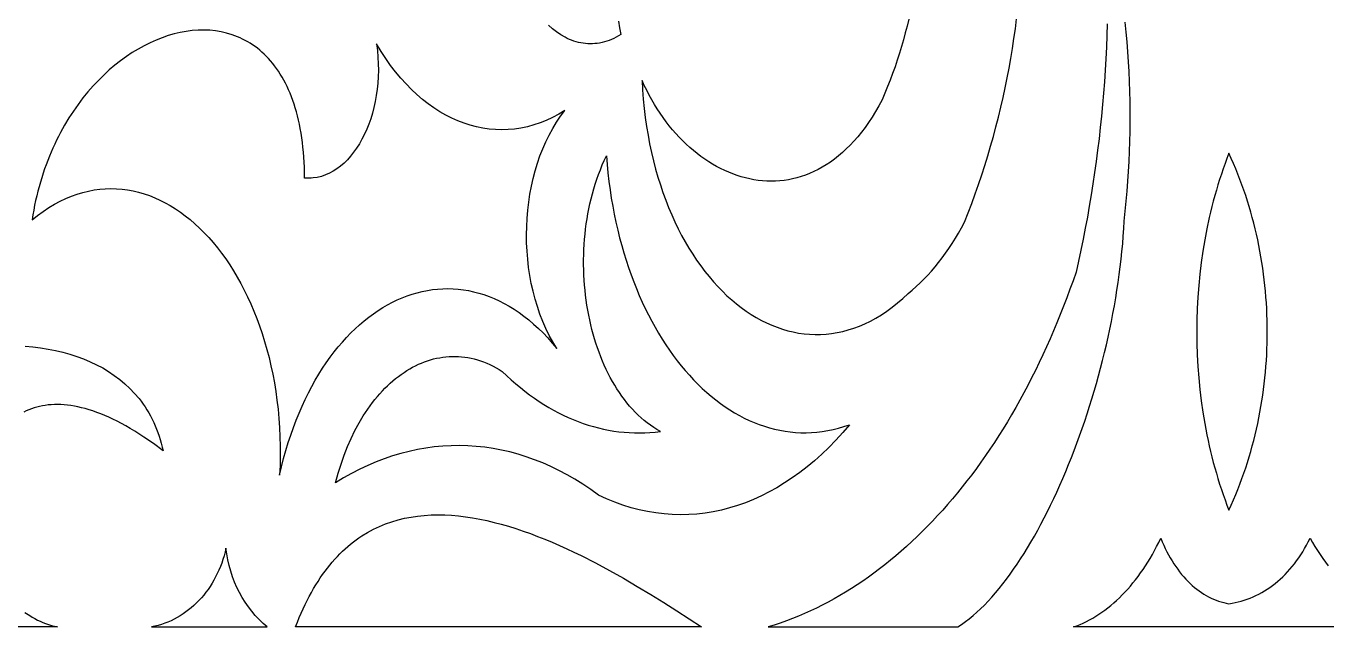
# Model space of a CAD drawing. Extents: x -1145 to -490, y -328 to 327.
# Drawn here: x -1002.2 to -931.7, y -283 to -250.4 of the extents above; entities that cross this region are included whole.
import ezdxf

# ---------------------------------------------------------------- set-up
doc = ezdxf.new("R2010")
doc.units = 0
doc.layers.add('LAYER_1', color=18, linetype='CONTINUOUS')

msp = doc.modelspace()

# ---------------------------------------------------------------- linework, layer by layer
at = {"layer": 'LAYER_1'}
for points in [[(-970.097, -250.172), (-970.036, -250.533), (-969.963, -250.89), (-970.09, -250.969), (-970.217, -251.041), (-970.345, -251.106), (-970.473, -251.164), (-970.601, -251.216), (-970.73, -251.262), (-970.859, -251.301), (-970.988, -251.333), (-971.117, -251.36), (-971.246, -251.38), (-971.375, -251.394), (-971.504, -251.401), (-971.632, -251.403), (-971.759, -251.399), (-971.887, -251.389), (-972.013, -251.373), (-972.139, -251.352), (-972.264, -251.325), (-972.389, -251.292), (-972.512, -251.254), (-972.634, -251.211), (-972.755, -251.162), (-972.875, -251.108), (-972.993, -251.048), (-973.226, -250.914), (-973.452, -250.761), (-973.672, -250.588), (-973.884, -250.396)], [(-954.347, -250.072), (-954.438, -250.444), (-954.534, -250.815), (-954.635, -251.184), (-954.741, -251.552), (-954.853, -251.918), (-954.97, -252.283), (-955.093, -252.646), (-955.221, -253.007), (-955.354, -253.367), (-955.493, -253.724), (-955.638, -254.08), (-955.788, -254.434), (-955.966, -254.761), (-956.148, -255.074), (-956.334, -255.374), (-956.524, -255.66), (-956.717, -255.933), (-956.914, -256.192), (-957.115, -256.439), (-957.319, -256.673), (-957.525, -256.894), (-957.735, -257.102), (-957.947, -257.298), (-958.162, -257.482), (-958.379, -257.653), (-958.599, -257.813), (-958.82, -257.96), (-959.044, -258.096), (-959.269, -258.22), (-959.496, -258.332), (-959.724, -258.433), (-959.953, -258.523), (-960.184, -258.602), (-960.415, -258.67), (-960.648, -258.726), (-960.88, -258.773), (-961.114, -258.808), (-961.347, -258.833), (-961.581, -258.848), (-961.814, -258.853), (-962.048, -258.847), (-962.281, -258.832), (-962.513, -258.807), (-962.745, -258.772), (-962.976, -258.728), (-963.206, -258.674), (-963.434, -258.612), (-963.662, -258.54), (-963.888, -258.459), (-964.112, -258.369), (-964.334, -258.271), (-964.554, -258.164), (-964.772, -258.049), (-964.988, -257.925), (-965.202, -257.793), (-965.412, -257.654), (-965.62, -257.506), (-965.825, -257.351), (-966.027, -257.188), (-966.225, -257.017), (-966.42, -256.839), (-966.611, -256.654), (-966.799, -256.462), (-966.982, -256.263), (-967.162, -256.058), (-967.337, -255.845), (-967.508, -255.626), (-967.674, -255.401), (-967.835, -255.17), (-967.992, -254.932), (-968.143, -254.688), (-968.289, -254.439), (-968.43, -254.184), (-968.565, -253.923), (-968.694, -253.657), (-968.818, -253.385), (-968.789, -253.899), (-968.75, -254.406), (-968.7, -254.906), (-968.641, -255.398), (-968.571, -255.883), (-968.492, -256.36), (-968.403, -256.83), (-968.304, -257.291), (-968.197, -257.744), (-968.081, -258.189), (-967.956, -258.625), (-967.823, -259.053), (-967.681, -259.471), (-967.531, -259.881), (-967.374, -260.281), (-967.208, -260.672), (-967.036, -261.053), (-966.856, -261.424), (-966.669, -261.786), (-966.475, -262.137), (-966.275, -262.478), (-966.068, -262.809), (-965.855, -263.129), (-965.636, -263.438), (-965.412, -263.736), (-965.182, -264.023), (-964.946, -264.298), (-964.705, -264.562), (-964.46, -264.815), (-964.209, -265.055), (-963.954, -265.284), (-963.695, -265.5), (-963.432, -265.704), (-963.165, -265.895), (-962.894, -266.074), (-962.62, -266.24), (-962.342, -266.392), (-962.061, -266.532), (-961.778, -266.658), (-961.492, -266.77), (-961.203, -266.869), (-960.913, -266.953), (-960.62, -267.024), (-960.325, -267.08), (-960.029, -267.122), (-959.732, -267.149), (-959.433, -267.161), (-959.133, -267.158), (-958.833, -267.141), (-958.532, -267.107), (-958.23, -267.059), (-957.929, -266.994), (-957.628, -266.914), (-957.326, -266.818), (-957.026, -266.705), (-956.726, -266.576), (-956.427, -266.431), (-956.129, -266.269), (-955.833, -266.09), (-955.538, -265.894), (-955.244, -265.68), (-954.953, -265.449), (-954.664, -265.201), (-954.377, -264.935), (-954.158, -264.754), (-953.943, -264.564), (-953.731, -264.365), (-953.523, -264.159), (-953.318, -263.944), (-953.117, -263.721), (-952.919, -263.49), (-952.726, -263.252), (-952.537, -263.005), (-952.351, -262.751), (-952.17, -262.49), (-951.994, -262.221), (-951.821, -261.945), (-951.653, -261.662), (-951.49, -261.372), (-951.331, -261.075), (-951.129, -260.566), (-950.934, -260.055), (-950.746, -259.543), (-950.564, -259.028), (-950.39, -258.511), (-950.222, -257.992), (-950.061, -257.471), (-949.906, -256.949), (-949.759, -256.425), (-949.618, -255.9), (-949.483, -255.373), (-949.356, -254.845), (-949.234, -254.316), (-949.119, -253.786), (-949.011, -253.255), (-948.909, -252.723), (-948.814, -252.19), (-948.724, -251.656), (-948.642, -251.122), (-948.565, -250.588), (-948.495, -250.053)], [(-943.586, -250.324), (-943.605, -250.954), (-943.63, -251.581), (-943.66, -252.208), (-943.696, -252.833), (-943.737, -253.456), (-943.784, -254.078), (-943.837, -254.699), (-943.895, -255.317), (-943.958, -255.934), (-944.027, -256.549), (-944.102, -257.162), (-944.181, -257.774), (-944.266, -258.383), (-944.357, -258.991), (-944.453, -259.596), (-944.554, -260.2), (-944.661, -260.801), (-944.773, -261.4), (-944.891, -261.997), (-945.013, -262.592), (-945.141, -263.185), (-945.275, -263.775), (-945.437, -264.244), (-945.604, -264.709), (-945.774, -265.169), (-945.948, -265.625), (-946.126, -266.077), (-946.308, -266.523), (-946.494, -266.965), (-946.683, -267.403), (-946.876, -267.835), (-947.073, -268.263), (-947.273, -268.686), (-947.477, -269.104), (-947.685, -269.517), (-947.895, -269.925), (-948.11, -270.329), (-948.327, -270.727), (-948.548, -271.12), (-948.773, -271.507), (-949, -271.89), (-949.231, -272.267), (-949.465, -272.64), (-949.702, -273.006), (-949.943, -273.368), (-950.186, -273.724), (-950.433, -274.074), (-950.682, -274.419), (-950.934, -274.759), (-951.19, -275.093), (-951.448, -275.421), (-951.709, -275.744), (-951.973, -276.06), (-952.239, -276.371), (-952.508, -276.677), (-952.78, -276.976), (-953.055, -277.27), (-953.332, -277.557), (-953.612, -277.839), (-953.894, -278.114), (-954.179, -278.384), (-954.466, -278.647), (-954.755, -278.904), (-955.047, -279.155), (-955.341, -279.4), (-955.638, -279.638), (-955.936, -279.87), (-956.237, -280.096), (-956.54, -280.315), (-956.846, -280.528), (-957.153, -280.734), (-957.462, -280.933), (-957.773, -281.126), (-958.086, -281.313), (-958.401, -281.492), (-958.718, -281.665), (-959.037, -281.831), (-959.358, -281.991), (-959.68, -282.143), (-960.004, -282.288), (-960.33, -282.427), (-960.657, -282.558), (-960.986, -282.683), (-961.317, -282.8), (-961.649, -282.91), (-961.982, -283.013), (-951.685, -283.012), (-951.478, -282.874), (-951.271, -282.725), (-951.065, -282.565), (-950.86, -282.395), (-950.655, -282.214), (-950.451, -282.023), (-950.248, -281.823), (-950.046, -281.612), (-949.844, -281.392), (-949.644, -281.163), (-949.445, -280.925), (-949.247, -280.678), (-949.051, -280.422), (-948.856, -280.158), (-948.662, -279.886), (-948.47, -279.606), (-948.28, -279.318), (-948.091, -279.022), (-947.904, -278.719), (-947.719, -278.409), (-947.536, -278.092), (-947.355, -277.769), (-947.176, -277.439), (-946.999, -277.102), (-946.825, -276.76), (-946.653, -276.412), (-946.483, -276.058), (-946.316, -275.699), (-946.152, -275.335), (-945.99, -274.966), (-945.831, -274.592), (-945.674, -274.213), (-945.521, -273.83), (-945.371, -273.444), (-945.224, -273.053), (-945.08, -272.659), (-944.939, -272.261), (-944.801, -271.86), (-944.667, -271.456), (-944.537, -271.049), (-944.41, -270.639), (-944.287, -270.227), (-944.167, -269.814), (-944.051, -269.398), (-943.939, -268.98), (-943.831, -268.561), (-943.727, -268.141), (-943.628, -267.719), (-943.532, -267.297), (-943.441, -266.874), (-943.354, -266.451), (-943.272, -266.027), (-943.194, -265.604), (-943.12, -265.181), (-943.052, -264.758), (-942.988, -264.336), (-942.929, -263.914), (-942.875, -263.494), (-942.826, -263.075), (-942.782, -262.658), (-942.744, -262.243), (-942.71, -261.829), (-942.682, -261.418), (-942.659, -261.009), (-942.6, -260.471), (-942.547, -259.933), (-942.5, -259.395), (-942.459, -258.855), (-942.423, -258.315), (-942.394, -257.775), (-942.371, -257.234), (-942.353, -256.693), (-942.342, -256.152), (-942.337, -255.611), (-942.337, -255.071), (-942.344, -254.53), (-942.356, -253.99), (-942.374, -253.45), (-942.398, -252.912), (-942.428, -252.373), (-942.464, -251.836), (-942.506, -251.3), (-942.554, -250.765), (-942.607, -250.231)], [(-1002.283, -267.784), (-1001.859, -267.825), (-1001.442, -267.879), (-1001.032, -267.946), (-1000.63, -268.026), (-1000.236, -268.12), (-999.85, -268.228), (-999.474, -268.349), (-999.108, -268.484), (-998.752, -268.633), (-998.407, -268.797), (-998.074, -268.975), (-997.752, -269.167), (-997.443, -269.375), (-997.147, -269.596), (-996.864, -269.833), (-996.596, -270.085), (-996.342, -270.353), (-996.103, -270.635), (-995.989, -270.782), (-995.879, -270.934), (-995.774, -271.088), (-995.672, -271.247), (-995.575, -271.41), (-995.481, -271.577), (-995.393, -271.748), (-995.308, -271.923), (-995.228, -272.102), (-995.152, -272.285), (-995.081, -272.472), (-995.015, -272.663), (-994.953, -272.858), (-994.897, -273.057), (-994.844, -273.261), (-994.797, -273.468), (-995.324, -273.077), (-995.836, -272.721), (-996.334, -272.402), (-996.578, -272.255), (-996.817, -272.117), (-997.054, -271.987), (-997.286, -271.866), (-997.515, -271.752), (-997.741, -271.647), (-997.962, -271.55), (-998.181, -271.46), (-998.395, -271.379), (-998.606, -271.305), (-998.814, -271.238), (-999.018, -271.179), (-999.218, -271.127), (-999.415, -271.082), (-999.608, -271.044), (-999.798, -271.013), (-999.984, -270.989), (-1000.166, -270.971), (-1000.345, -270.96), (-1000.521, -270.956), (-1000.692, -270.958), (-1000.861, -270.966), (-1001.026, -270.98), (-1001.187, -271), (-1001.345, -271.026), (-1001.499, -271.057), (-1001.65, -271.095), (-1001.797, -271.137), (-1001.94, -271.186), (-1002.081, -271.239), (-1002.217, -271.298), (-1002.351, -271.361)], [(-926.959, -283.013), (-937.011, -283.012), (-945.403, -283.013), (-945.227, -282.948), (-945.052, -282.877), (-944.878, -282.8), (-944.706, -282.717), (-944.536, -282.628), (-944.366, -282.533), (-944.199, -282.433), (-944.033, -282.327), (-943.868, -282.215), (-943.706, -282.098), (-943.545, -281.975), (-943.385, -281.846), (-943.228, -281.712), (-943.073, -281.573), (-942.92, -281.428), (-942.768, -281.278), (-942.619, -281.123), (-942.472, -280.963), (-942.328, -280.797), (-942.185, -280.627), (-942.045, -280.451), (-941.907, -280.27), (-941.772, -280.085), (-941.64, -279.894), (-941.51, -279.699), (-941.382, -279.499), (-941.257, -279.294), (-941.135, -279.085), (-941.016, -278.871), (-940.9, -278.652), (-940.787, -278.429), (-940.676, -278.201), (-940.598, -278.391), (-940.516, -278.576), (-940.431, -278.756), (-940.344, -278.932), (-940.253, -279.103), (-940.16, -279.269), (-940.064, -279.43), (-939.965, -279.586), (-939.864, -279.737), (-939.76, -279.883), (-939.654, -280.024), (-939.545, -280.161), (-939.434, -280.292), (-939.321, -280.417), (-939.206, -280.538), (-939.088, -280.653), (-938.969, -280.763), (-938.847, -280.868), (-938.724, -280.968), (-938.599, -281.061), (-938.472, -281.15), (-938.343, -281.233), (-938.213, -281.31), (-938.081, -281.382), (-937.948, -281.449), (-937.813, -281.509), (-937.677, -281.564), (-937.54, -281.613), (-937.402, -281.657), (-937.262, -281.694), (-937.121, -281.726), (-936.98, -281.752), (-936.811, -281.726), (-936.644, -281.694), (-936.478, -281.657), (-936.313, -281.613), (-936.149, -281.564), (-935.988, -281.509), (-935.827, -281.449), (-935.669, -281.382), (-935.512, -281.31), (-935.357, -281.233), (-935.204, -281.15), (-935.053, -281.061), (-934.904, -280.968), (-934.758, -280.868), (-934.613, -280.763), (-934.471, -280.653), (-934.331, -280.538), (-934.194, -280.417), (-934.059, -280.292), (-933.927, -280.161), (-933.798, -280.024), (-933.672, -279.883), (-933.548, -279.737), (-933.428, -279.586), (-933.311, -279.43), (-933.196, -279.269), (-933.085, -279.103), (-932.978, -278.932), (-932.873, -278.756), (-932.773, -278.576), (-932.675, -278.391), (-932.582, -278.201), (-932.451, -278.429), (-932.316, -278.652), (-932.177, -278.871), (-932.036, -279.085), (-931.89, -279.294), (-931.742, -279.499), (-931.59, -279.699)], [(-1002.299, -282.221), (-1002.035, -282.4), (-1001.898, -282.483), (-1001.758, -282.562), (-1001.615, -282.636), (-1001.469, -282.705), (-1001.32, -282.769), (-1001.168, -282.828), (-1001.012, -282.882), (-1000.853, -282.931), (-1000.691, -282.974), (-1000.526, -283.012), (-1033.161, -283.014)]]:
    msp.add_lwpolyline(points, dxfattribs=at)
for points in [[(-1001.904, -260.943), (-1001.603, -260.704), (-1001.301, -260.484), (-1000.997, -260.283), (-1000.692, -260.101), (-1000.386, -259.937), (-1000.079, -259.791), (-999.772, -259.663), (-999.465, -259.552), (-999.157, -259.459), (-998.85, -259.384), (-998.543, -259.325), (-998.236, -259.284), (-997.931, -259.259), (-997.626, -259.25), (-997.323, -259.257), (-997.021, -259.281), (-996.721, -259.32), (-996.423, -259.375), (-996.126, -259.445), (-995.833, -259.529), (-995.541, -259.629), (-995.253, -259.744), (-994.967, -259.872), (-994.685, -260.015), (-994.405, -260.172), (-994.13, -260.342), (-993.858, -260.526), (-993.591, -260.724), (-993.328, -260.934), (-993.069, -261.157), (-992.815, -261.393), (-992.565, -261.641), (-992.321, -261.901), (-992.083, -262.173), (-991.849, -262.457), (-991.622, -262.753), (-991.401, -263.059), (-991.185, -263.377), (-990.977, -263.705), (-990.774, -264.044), (-990.579, -264.394), (-990.391, -264.753), (-990.21, -265.123), (-990.037, -265.502), (-989.871, -265.891), (-989.713, -266.288), (-989.563, -266.695), (-989.422, -267.111), (-989.29, -267.536), (-989.166, -267.968), (-989.051, -268.409), (-988.945, -268.858), (-988.849, -269.314), (-988.763, -269.778), (-988.686, -270.249), (-988.619, -270.728), (-988.563, -271.213), (-988.518, -271.704), (-988.483, -272.202), (-988.459, -272.706), (-988.446, -273.216), (-988.445, -273.732), (-988.455, -274.253), (-988.477, -274.78), (-988.371, -274.327), (-988.258, -273.883), (-988.137, -273.448), (-988.008, -273.023), (-987.872, -272.608), (-987.729, -272.202), (-987.578, -271.806), (-987.421, -271.419), (-987.258, -271.042), (-987.088, -270.675), (-986.911, -270.319), (-986.729, -269.972), (-986.541, -269.635), (-986.347, -269.309), (-986.147, -268.993), (-985.943, -268.688), (-985.733, -268.393), (-985.518, -268.108), (-985.298, -267.834), (-985.074, -267.571), (-984.845, -267.319), (-984.612, -267.078), (-984.375, -266.848), (-984.135, -266.628), (-983.89, -266.42), (-983.642, -266.224), (-983.391, -266.038), (-983.136, -265.864), (-982.879, -265.702), (-982.619, -265.551), (-982.356, -265.412), (-982.091, -265.284), (-981.824, -265.169), (-981.554, -265.065), (-981.283, -264.973), (-981.01, -264.894), (-980.736, -264.826), (-980.46, -264.771), (-980.184, -264.728), (-979.906, -264.698), (-979.627, -264.68), (-979.348, -264.675), (-979.069, -264.682), (-978.789, -264.702), (-978.51, -264.735), (-978.23, -264.781), (-977.951, -264.84), (-977.673, -264.912), (-977.395, -264.997), (-977.118, -265.096), (-976.842, -265.207), (-976.568, -265.333), (-976.294, -265.471), (-976.023, -265.624), (-975.753, -265.79), (-975.486, -265.97), (-975.22, -266.163), (-974.957, -266.371), (-974.696, -266.592), (-974.439, -266.828), (-974.184, -267.078), (-973.932, -267.342), (-973.683, -267.621), (-973.438, -267.913), (-973.652, -267.566), (-973.85, -267.205), (-974.034, -266.832), (-974.203, -266.448), (-974.356, -266.053), (-974.495, -265.649), (-974.619, -265.237), (-974.729, -264.818), (-974.823, -264.392), (-974.903, -263.96), (-974.968, -263.524), (-975.018, -263.085), (-975.054, -262.643), (-975.075, -262.199), (-975.082, -261.754), (-975.074, -261.31), (-975.052, -260.867), (-975.015, -260.426), (-974.963, -259.989), (-974.898, -259.555), (-974.817, -259.126), (-974.723, -258.704), (-974.614, -258.288), (-974.491, -257.88), (-974.354, -257.481), (-974.202, -257.092), (-974.037, -256.714), (-973.857, -256.347), (-973.663, -255.993), (-973.455, -255.653), (-973.346, -255.489), (-973.233, -255.328), (-973.117, -255.17), (-972.997, -255.017), (-973.332, -255.217), (-973.669, -255.396), (-974.009, -255.553), (-974.351, -255.688), (-974.694, -255.803), (-975.038, -255.897), (-975.384, -255.97), (-975.73, -256.022), (-976.075, -256.054), (-976.421, -256.065), (-976.766, -256.056), (-977.11, -256.027), (-977.453, -255.978), (-977.794, -255.909), (-978.133, -255.82), (-978.469, -255.712), (-978.803, -255.583), (-979.133, -255.436), (-979.46, -255.269), (-979.783, -255.084), (-980.102, -254.879), (-980.416, -254.655), (-980.725, -254.413), (-981.028, -254.152), (-981.326, -253.872), (-981.618, -253.574), (-981.903, -253.258), (-982.182, -252.924), (-982.453, -252.572), (-982.716, -252.202), (-982.972, -251.814), (-983.219, -251.409), (-983.173, -251.769), (-983.141, -252.128), (-983.123, -252.483), (-983.118, -252.836), (-983.127, -253.185), (-983.149, -253.529), (-983.184, -253.868), (-983.231, -254.201), (-983.29, -254.527), (-983.361, -254.846), (-983.443, -255.157), (-983.536, -255.46), (-983.639, -255.753), (-983.752, -256.036), (-983.876, -256.309), (-984.008, -256.571), (-984.15, -256.82), (-984.301, -257.057), (-984.46, -257.281), (-984.627, -257.491), (-984.801, -257.686), (-984.983, -257.866), (-985.172, -258.03), (-985.367, -258.177), (-985.569, -258.307), (-985.777, -258.42), (-985.99, -258.513), (-986.208, -258.588), (-986.431, -258.642), (-986.658, -258.676), (-986.774, -258.685), (-986.89, -258.689), (-987.007, -258.687), (-987.125, -258.679), (-987.128, -258.385), (-987.135, -258.097), (-987.146, -257.814), (-987.163, -257.538), (-987.184, -257.267), (-987.209, -257.002), (-987.238, -256.743), (-987.272, -256.49), (-987.31, -256.242), (-987.353, -256.001), (-987.399, -255.765), (-987.45, -255.534), (-987.504, -255.309), (-987.562, -255.09), (-987.624, -254.877), (-987.69, -254.669), (-987.759, -254.467), (-987.832, -254.27), (-987.909, -254.079), (-987.989, -253.893), (-988.072, -253.712), (-988.159, -253.538), (-988.249, -253.368), (-988.342, -253.204), (-988.438, -253.045), (-988.538, -252.892), (-988.64, -252.744), (-988.745, -252.601), (-988.853, -252.464), (-988.964, -252.331), (-989.077, -252.204), (-989.193, -252.083), (-989.312, -251.966), (-989.433, -251.855), (-989.556, -251.748), (-989.682, -251.647), (-989.81, -251.551), (-989.941, -251.46), (-990.073, -251.374), (-990.208, -251.293), (-990.344, -251.217), (-990.482, -251.146), (-990.623, -251.079), (-990.765, -251.018), (-991.054, -250.91), (-991.349, -250.822), (-991.65, -250.753), (-991.957, -250.702), (-992.268, -250.671), (-992.583, -250.658), (-992.901, -250.663), (-993.222, -250.687), (-993.546, -250.728), (-993.872, -250.788), (-994.199, -250.865), (-994.526, -250.959), (-994.854, -251.071), (-995.181, -251.2), (-995.507, -251.345), (-995.832, -251.508), (-996.155, -251.687), (-996.475, -251.882), (-996.791, -252.093), (-997.104, -252.32), (-997.413, -252.562), (-997.717, -252.821), (-998.015, -253.094), (-998.307, -253.383), (-998.593, -253.686), (-998.872, -254.005), (-999.143, -254.337), (-999.405, -254.685), (-999.659, -255.046), (-999.904, -255.421), (-1000.138, -255.81), (-1000.362, -256.213), (-1000.47, -256.419), (-1000.575, -256.629), (-1000.678, -256.842), (-1000.777, -257.058), (-1000.873, -257.277), (-1000.966, -257.5), (-1001.056, -257.726), (-1001.143, -257.955), (-1001.226, -258.187), (-1001.306, -258.423), (-1001.383, -258.661), (-1001.456, -258.903), (-1001.525, -259.147), (-1001.591, -259.395), (-1001.653, -259.646), (-1001.711, -259.899), (-1001.765, -260.156), (-1001.816, -260.415), (-1001.862, -260.678)], [(-936.98, -257.332), (-937.087, -257.613), (-937.191, -257.895), (-937.292, -258.18), (-937.39, -258.467), (-937.484, -258.755), (-937.574, -259.045), (-937.661, -259.337), (-937.745, -259.631), (-937.826, -259.926), (-937.902, -260.223), (-937.976, -260.522), (-938.046, -260.821), (-938.176, -261.425), (-938.292, -262.033), (-938.395, -262.646), (-938.484, -263.262), (-938.559, -263.882), (-938.62, -264.504), (-938.668, -265.129), (-938.702, -265.755), (-938.723, -266.382), (-938.73, -267.01), (-938.723, -267.637), (-938.702, -268.265), (-938.668, -268.891), (-938.62, -269.515), (-938.559, -270.137), (-938.484, -270.757), (-938.395, -271.373), (-938.292, -271.986), (-938.176, -272.594), (-938.113, -272.897), (-938.046, -273.198), (-937.976, -273.498), (-937.902, -273.796), (-937.826, -274.093), (-937.745, -274.388), (-937.661, -274.682), (-937.574, -274.974), (-937.484, -275.264), (-937.39, -275.553), (-937.292, -275.839), (-937.191, -276.124), (-937.087, -276.407), (-936.98, -276.687), (-936.851, -276.407), (-936.727, -276.124), (-936.607, -275.839), (-936.492, -275.553), (-936.38, -275.264), (-936.272, -274.974), (-936.168, -274.682), (-936.069, -274.388), (-935.973, -274.093), (-935.882, -273.796), (-935.794, -273.498), (-935.711, -273.198), (-935.632, -272.897), (-935.556, -272.594), (-935.485, -272.291), (-935.418, -271.986), (-935.355, -271.68), (-935.296, -271.373), (-935.241, -271.066), (-935.19, -270.757), (-935.144, -270.448), (-935.101, -270.137), (-935.062, -269.827), (-935.028, -269.515), (-934.997, -269.203), (-934.971, -268.891), (-934.949, -268.578), (-934.93, -268.265), (-934.916, -267.951), (-934.906, -267.637), (-934.9, -267.324), (-934.898, -267.01), (-934.9, -266.696), (-934.906, -266.382), (-934.916, -266.068), (-934.93, -265.755), (-934.949, -265.442), (-934.971, -265.129), (-934.997, -264.816), (-935.028, -264.504), (-935.062, -264.193), (-935.101, -263.882), (-935.144, -263.572), (-935.19, -263.262), (-935.241, -262.954), (-935.296, -262.646), (-935.355, -262.339), (-935.418, -262.033), (-935.485, -261.728), (-935.556, -261.425), (-935.632, -261.122), (-935.711, -260.821), (-935.794, -260.522), (-935.882, -260.223), (-935.973, -259.926), (-936.069, -259.631), (-936.168, -259.337), (-936.272, -259.045), (-936.38, -258.755), (-936.492, -258.467), (-936.608, -258.18), (-936.727, -257.895), (-936.851, -257.613)], [(-957.568, -272.049), (-957.933, -272.477), (-958.306, -272.886), (-958.685, -273.276), (-959.07, -273.647), (-959.462, -273.999), (-959.859, -274.331), (-960.261, -274.643), (-960.668, -274.936), (-961.08, -275.209), (-961.497, -275.463), (-961.917, -275.696), (-962.342, -275.91), (-962.77, -276.103), (-963.201, -276.277), (-963.635, -276.43), (-964.072, -276.563), (-964.511, -276.676), (-964.952, -276.768), (-965.395, -276.84), (-965.84, -276.891), (-966.285, -276.921), (-966.731, -276.931), (-967.178, -276.919), (-967.625, -276.887), (-968.072, -276.834), (-968.519, -276.759), (-968.965, -276.664), (-969.41, -276.547), (-969.854, -276.409), (-970.296, -276.249), (-970.737, -276.068), (-971.175, -275.865), (-971.598, -275.561), (-972.024, -275.276), (-972.454, -275.009), (-972.887, -274.761), (-973.323, -274.53), (-973.763, -274.317), (-974.205, -274.123), (-974.649, -273.947), (-975.095, -273.789), (-975.544, -273.649), (-975.994, -273.528), (-976.446, -273.424), (-976.899, -273.339), (-977.353, -273.272), (-977.807, -273.224), (-978.263, -273.193), (-978.718, -273.181), (-979.174, -273.188), (-979.63, -273.212), (-980.085, -273.255), (-980.54, -273.316), (-980.994, -273.396), (-981.447, -273.494), (-981.899, -273.61), (-982.349, -273.744), (-982.798, -273.897), (-983.244, -274.069), (-983.688, -274.258), (-984.13, -274.466), (-984.57, -274.693), (-985.006, -274.938), (-985.439, -275.201), (-985.3, -274.684), (-985.146, -274.183), (-984.977, -273.701), (-984.795, -273.236), (-984.599, -272.79), (-984.39, -272.363), (-984.169, -271.955), (-983.937, -271.567), (-983.816, -271.38), (-983.693, -271.199), (-983.567, -271.022), (-983.439, -270.851), (-983.308, -270.685), (-983.175, -270.524), (-983.04, -270.369), (-982.902, -270.218), (-982.763, -270.074), (-982.621, -269.934), (-982.477, -269.801), (-982.331, -269.672), (-982.183, -269.55), (-982.034, -269.433), (-981.882, -269.322), (-981.729, -269.216), (-981.575, -269.116), (-981.419, -269.022), (-981.261, -268.934), (-981.102, -268.852), (-980.942, -268.776), (-980.781, -268.706), (-980.618, -268.642), (-980.455, -268.584), (-980.29, -268.533), (-980.125, -268.487), (-979.958, -268.448), (-979.791, -268.416), (-979.623, -268.389), (-979.455, -268.369), (-979.286, -268.356), (-979.116, -268.349), (-978.946, -268.348), (-978.776, -268.355), (-978.606, -268.368), (-978.435, -268.387), (-978.264, -268.414), (-978.093, -268.447), (-977.922, -268.487), (-977.751, -268.534), (-977.581, -268.588), (-977.41, -268.649), (-977.24, -268.717), (-977.07, -268.792), (-976.901, -268.874), (-976.732, -268.964), (-976.564, -269.06), (-976.397, -269.165), (-976.156, -269.396), (-975.912, -269.619), (-975.666, -269.834), (-975.418, -270.041), (-975.167, -270.24), (-974.914, -270.431), (-974.659, -270.614), (-974.401, -270.788), (-974.142, -270.954), (-973.881, -271.112), (-973.618, -271.261), (-973.353, -271.402), (-973.087, -271.535), (-972.819, -271.659), (-972.549, -271.774), (-972.279, -271.882), (-972.006, -271.98), (-971.733, -272.07), (-971.458, -272.152), (-971.183, -272.225), (-970.906, -272.289), (-970.628, -272.344), (-970.35, -272.391), (-970.071, -272.429), (-969.791, -272.459), (-969.511, -272.479), (-969.23, -272.491), (-968.949, -272.494), (-968.667, -272.487), (-968.385, -272.472), (-968.103, -272.448), (-967.821, -272.415), (-968.005, -272.31), (-968.185, -272.198), (-968.361, -272.078), (-968.534, -271.95), (-968.703, -271.815), (-968.868, -271.674), (-969.029, -271.525), (-969.186, -271.37), (-969.34, -271.208), (-969.489, -271.041), (-969.635, -270.866), (-969.776, -270.686), (-969.914, -270.5), (-970.047, -270.309), (-970.176, -270.112), (-970.301, -269.91), (-970.422, -269.703), (-970.539, -269.491), (-970.651, -269.274), (-970.759, -269.052), (-970.863, -268.827), (-970.963, -268.597), (-971.058, -268.363), (-971.149, -268.125), (-971.235, -267.883), (-971.316, -267.638), (-971.394, -267.39), (-971.466, -267.138), (-971.534, -266.884), (-971.598, -266.627), (-971.656, -266.367), (-971.71, -266.104), (-971.76, -265.84), (-971.804, -265.573), (-971.844, -265.305), (-971.879, -265.034), (-971.909, -264.762), (-971.934, -264.489), (-971.954, -264.215), (-971.969, -263.939), (-971.979, -263.663), (-971.985, -263.386), (-971.985, -263.108), (-971.98, -262.83), (-971.969, -262.552), (-971.954, -262.274), (-971.933, -261.996), (-971.907, -261.719), (-971.876, -261.442), (-971.84, -261.165), (-971.798, -260.89), (-971.751, -260.616), (-971.698, -260.343), (-971.64, -260.071), (-971.576, -259.801), (-971.507, -259.533), (-971.433, -259.267), (-971.352, -259.003), (-971.266, -258.741), (-971.175, -258.482), (-971.078, -258.225), (-970.975, -257.971), (-970.866, -257.72), (-970.751, -257.473), (-970.713, -257.94), (-970.667, -258.403), (-970.613, -258.862), (-970.552, -259.314), (-970.483, -259.762), (-970.407, -260.204), (-970.324, -260.641), (-970.233, -261.072), (-970.136, -261.497), (-970.032, -261.917), (-969.921, -262.33), (-969.803, -262.737), (-969.679, -263.138), (-969.548, -263.532), (-969.412, -263.92), (-969.269, -264.301), (-969.12, -264.675), (-968.965, -265.042), (-968.805, -265.402), (-968.638, -265.755), (-968.467, -266.1), (-968.289, -266.438), (-968.107, -266.768), (-967.919, -267.09), (-967.727, -267.404), (-967.529, -267.711), (-967.327, -268.009), (-967.12, -268.298), (-966.908, -268.58), (-966.692, -268.852), (-966.472, -269.116), (-966.247, -269.371), (-966.018, -269.617), (-965.786, -269.854), (-965.549, -270.082), (-965.309, -270.3), (-965.066, -270.509), (-964.818, -270.708), (-964.568, -270.897), (-964.314, -271.076), (-964.057, -271.246), (-963.797, -271.404), (-963.534, -271.553), (-963.269, -271.691), (-963.001, -271.819), (-962.73, -271.936), (-962.457, -272.042), (-962.182, -272.137), (-961.904, -272.22), (-961.625, -272.293), (-961.343, -272.354), (-961.06, -272.403), (-960.775, -272.441), (-960.489, -272.467), (-960.201, -272.481), (-959.912, -272.483), (-959.622, -272.473), (-959.331, -272.451), (-959.038, -272.416), (-958.745, -272.368), (-958.452, -272.308), (-958.157, -272.234), (-957.863, -272.148)], [(-987.606, -283.011), (-987.508, -282.755), (-987.407, -282.506), (-987.304, -282.264), (-987.198, -282.027), (-987.09, -281.797), (-986.979, -281.573), (-986.866, -281.355), (-986.751, -281.143), (-986.634, -280.937), (-986.514, -280.736), (-986.393, -280.542), (-986.269, -280.354), (-986.142, -280.171), (-986.014, -279.994), (-985.884, -279.822), (-985.752, -279.656), (-985.617, -279.496), (-985.481, -279.341), (-985.343, -279.192), (-985.203, -279.048), (-985.061, -278.909), (-984.917, -278.775), (-984.771, -278.647), (-984.624, -278.524), (-984.474, -278.406), (-984.323, -278.293), (-984.171, -278.185), (-984.016, -278.081), (-983.703, -277.889), (-983.383, -277.716), (-983.057, -277.562), (-982.726, -277.426), (-982.388, -277.307), (-982.046, -277.206), (-981.699, -277.121), (-981.346, -277.053), (-980.99, -277), (-980.629, -276.963), (-980.264, -276.941), (-979.895, -276.933), (-979.523, -276.94), (-979.148, -276.96), (-978.769, -276.993), (-978.388, -277.039), (-978.005, -277.097), (-977.619, -277.168), (-977.231, -277.249), (-976.841, -277.342), (-976.45, -277.445), (-976.058, -277.558), (-975.665, -277.681), (-975.271, -277.813), (-974.876, -277.954), (-974.481, -278.103), (-974.087, -278.26), (-973.692, -278.424), (-973.298, -278.595), (-972.905, -278.773), (-972.513, -278.957), (-972.123, -279.146), (-971.346, -279.54), (-970.578, -279.951), (-969.819, -280.376), (-969.073, -280.811), (-968.341, -281.252), (-967.626, -281.696), (-966.929, -282.14), (-966.252, -282.579), (-965.597, -283.01)], [(-995.424, -283.013), (-989.148, -283.012), (-989.373, -282.817), (-989.589, -282.61), (-989.794, -282.391), (-989.989, -282.162), (-990.172, -281.921), (-990.345, -281.671), (-990.506, -281.412), (-990.655, -281.143), (-990.792, -280.866), (-990.917, -280.581), (-991.029, -280.289), (-991.128, -279.99), (-991.214, -279.685), (-991.287, -279.374), (-991.345, -279.058), (-991.389, -278.737), (-991.437, -278.945), (-991.492, -279.149), (-991.553, -279.35), (-991.62, -279.547), (-991.692, -279.74), (-991.771, -279.929), (-991.856, -280.115), (-991.946, -280.296), (-992.041, -280.472), (-992.142, -280.644), (-992.248, -280.812), (-992.359, -280.974), (-992.475, -281.132), (-992.596, -281.285), (-992.721, -281.432), (-992.851, -281.574), (-992.985, -281.711), (-993.123, -281.842), (-993.266, -281.968), (-993.412, -282.087), (-993.562, -282.2), (-993.716, -282.308), (-993.873, -282.409), (-994.034, -282.504), (-994.198, -282.592), (-994.365, -282.673), (-994.534, -282.748), (-994.707, -282.815), (-994.883, -282.876), (-995.061, -282.929), (-995.241, -282.975)]]:
    msp.add_lwpolyline(points, close=True, dxfattribs=at)

doc.saveas('drawing.dxf')
